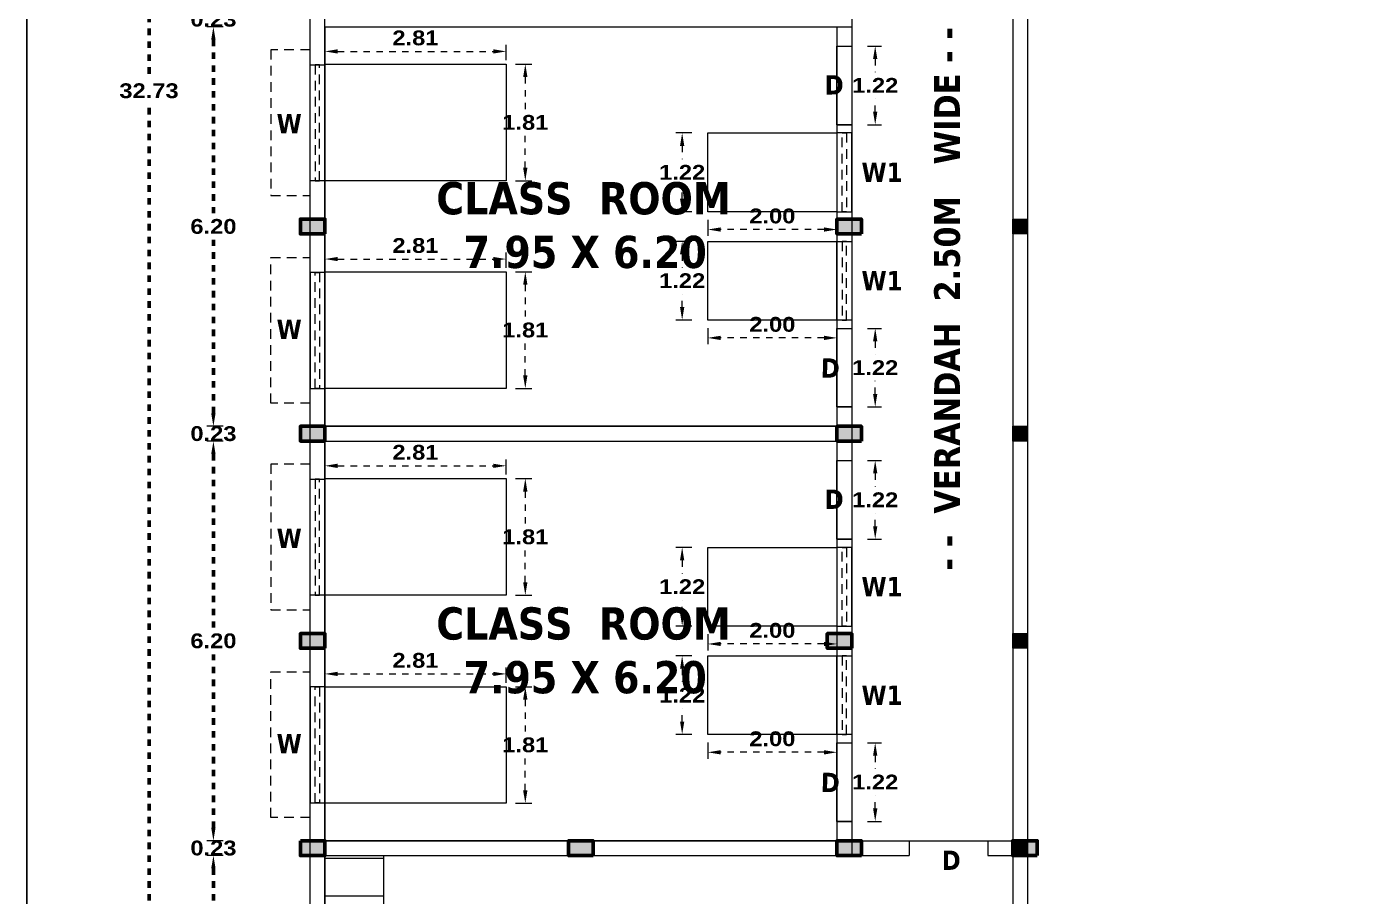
# Model space of a CAD drawing. Header units: metres. Extents: x 863 to 1571, y 626 to 804.
# Drawn here: x 863.38 to 884.12, y 668.58 to 682.07 of the extents above; entities that cross this region are included whole.
import ezdxf

# ---------------------------------------------------------------- set-up
doc = ezdxf.new("R2010")
doc.units = ezdxf.units.M
doc.header["$LTSCALE"] = 0.2
doc.header["$MEASUREMENT"] = 0
doc.header["$PDMODE"] = 2
doc.linetypes.add('DOT2', pattern=[0.125, 0, -0.125])
doc.linetypes.add('HIDDEN', pattern=[0.375, 0.25, -0.125])
doc.layers.get('0').update_dxf_attribs({"lineweight": 60})
for name, color, linetype in [('BLK_1_FLR_0_BLT_UP_AREA', 9, 'Continuous'), ('BLK_1_FLR_0_EXIT_WIDTH_DOOR', 1, 'Continuous'), ('BLK_1_FLR_0_REGULAR_ROOM_1', 2, 'Continuous'), ('BLK_1_FLR_0_REGULAR_ROOM_2', 2, 'Continuous'), ('BLK_1_FLR_0_ROOM_1_LIGHT_VENTILATION_1', 232, 'Continuous'), ('BLK_1_FLR_0_ROOM_2_LIGHT_VENTILATION_1', 232, 'Continuous'), ('BLK_1_FLR_0_URINAL', 235, 'Continuous'), ('DOOR_OPEN', 232, 'Continuous')]:
    doc.layers.add(name, color=color, linetype=linetype)
doc.styles.get("Standard").update_dxf_attribs({"font": 'ariblk.ttf', "height": 0.23})
doc.styles.add('TXT', font='txt.shx')
doc.dimstyles.get("Standard").update_dxf_attribs({"dimtxt": 0.23, "dimasz": 0.2, "dimexe": 0.12, "dimexo": 0.0625, "dimgap": 0.09, "dimtad": 1, "dimtih": 1, "dimtoh": 1, "dimzin": 1, "dimdsep": 46, "dimtxsty": 'Standard', "dimcen": 0.09, "dimazin": 0, "dimtfac": 1, "dimtix": 1, "dimtofl": 0, "dimtmove": 0, "dimatfit": 0, "dimfxl": 0, "dimtolj": 1, "dimtzin": 0, "dimarcsym": 0})

# ---------------------------------------------------------------- blocks, each defined once
blk = doc.blocks.new('A$C650768DD')
blk.add_hatch(color=4).paths.add_polyline_path([(0, 0), (0.23, 0), (0.23, 0.38), (0, 0.38)])
at = {"color": 1}
blk.add_lwpolyline([(0, 0), (0.23, 0), (0.23, 0.38), (0, 0.38)], close=True, dxfattribs=at)
blk = doc.blocks.new('*D42')
at = {"color": 0, "lineweight": -2}
for p, q in [((867.783, 662.36), (867.783, 662.11)), ((953.433, 662.36), (953.433, 662.11))]:
    blk.add_line(p, q, dxfattribs=at)
at = {"linetype": 'DOT2'}
blk.add_line((867.983, 662.21), (953.233, 662.21), dxfattribs=at)
at = {"lineweight": -2}
for points in [[(867.983, 662.243), (867.983, 662.177), (867.783, 662.21)], [(953.233, 662.243), (953.233, 662.177), (953.433, 662.21)]]:
    blk.add_solid(points, dxfattribs=at)
at = {"layer": 'Defpoints', "color": 0, "lineweight": -2}
for p in [(953.433, 677.12), (867.783, 664.94), (953.433, 662.21)]:
    blk.add_point(p, dxfattribs=at)
at = {"color": 0, "lineweight": -2, "insert": (910.608, 662.419), "char_height": 0.23, "attachment_point": 5}
blk.add_mtext('\\A1;85.65', dxfattribs=at)
blk = doc.blocks.new('*D196')
at = {"linetype": 'DOT2'}
for p, q in [((866.283, 682.5), (866.283, 682.7)), ((866.283, 681.87), (866.283, 681.67))]:
    blk.add_line(p, q, dxfattribs=at)
at = {"color": 0, "lineweight": -2}
for p, q in [((866.433, 682.3), (866.183, 682.3)), ((866.433, 682.07), (866.183, 682.07))]:
    blk.add_line(p, q, dxfattribs=at)
at = {"lineweight": -2}
for points in [[(866.249, 682.5), (866.316, 682.5), (866.283, 682.3)], [(866.249, 681.87), (866.316, 681.87), (866.283, 682.07)]]:
    blk.add_solid(points, dxfattribs=at)
at = {"layer": 'Defpoints', "color": 0, "lineweight": -2}
for p in [(867.783, 682.3), (866.283, 682.07), (867.783, 682.07)]:
    blk.add_point(p, dxfattribs=at)
at = {"color": 0, "lineweight": -2, "insert": (866.283, 682.185), "char_height": 0.23, "attachment_point": 5}
blk.add_mtext('\\A1;0.23', dxfattribs=at)
blk = doc.blocks.new('*D197')
at = {"color": 0, "lineweight": -2}
for p, q in [((866.433, 682.07), (866.183, 682.07)), ((866.433, 675.87), (866.183, 675.87))]:
    blk.add_line(p, q, dxfattribs=at)
at = {"linetype": 'DOT2'}
for p, q in [((866.283, 681.87), (866.283, 679.179)), ((866.283, 676.07), (866.283, 678.761))]:
    blk.add_line(p, q, dxfattribs=at)
at = {"lineweight": -2}
for points in [[(866.249, 681.87), (866.316, 681.87), (866.283, 682.07)], [(866.249, 676.07), (866.316, 676.07), (866.283, 675.87)]]:
    blk.add_solid(points, dxfattribs=at)
at = {"layer": 'Defpoints', "color": 0, "lineweight": -2}
for p in [(867.783, 682.07), (866.283, 675.87), (867.783, 675.87)]:
    blk.add_point(p, dxfattribs=at)
at = {"color": 0, "lineweight": -2, "insert": (866.283, 678.97), "char_height": 0.23, "attachment_point": 5}
blk.add_mtext('\\A1;6.20', dxfattribs=at)
blk = doc.blocks.new('*D198')
at = {"linetype": 'DOT2'}
for p, q in [((866.283, 676.07), (866.283, 676.27)), ((866.283, 675.44), (866.283, 675.24))]:
    blk.add_line(p, q, dxfattribs=at)
at = {"color": 0, "lineweight": -2}
for p, q in [((866.433, 675.87), (866.183, 675.87)), ((866.433, 675.64), (866.183, 675.64))]:
    blk.add_line(p, q, dxfattribs=at)
at = {"lineweight": -2}
for points in [[(866.249, 676.07), (866.316, 676.07), (866.283, 675.87)], [(866.249, 675.44), (866.316, 675.44), (866.283, 675.64)]]:
    blk.add_solid(points, dxfattribs=at)
at = {"layer": 'Defpoints', "color": 0, "lineweight": -2}
for p in [(867.783, 675.87), (866.283, 675.64), (867.783, 675.64)]:
    blk.add_point(p, dxfattribs=at)
at = {"color": 0, "lineweight": -2, "insert": (866.283, 675.755), "char_height": 0.23, "attachment_point": 5}
blk.add_mtext('\\A1;0.23', dxfattribs=at)
blk = doc.blocks.new('*D199')
at = {"color": 0, "lineweight": -2}
for p, q in [((866.433, 675.64), (866.183, 675.64)), ((866.433, 669.44), (866.183, 669.44))]:
    blk.add_line(p, q, dxfattribs=at)
at = {"linetype": 'DOT2'}
for p, q in [((866.283, 675.44), (866.283, 672.749)), ((866.283, 669.64), (866.283, 672.331))]:
    blk.add_line(p, q, dxfattribs=at)
at = {"lineweight": -2}
for points in [[(866.249, 675.44), (866.316, 675.44), (866.283, 675.64)], [(866.249, 669.64), (866.316, 669.64), (866.283, 669.44)]]:
    blk.add_solid(points, dxfattribs=at)
at = {"layer": 'Defpoints', "color": 0, "lineweight": -2}
for p in [(867.783, 675.64), (866.283, 669.44), (867.783, 669.44)]:
    blk.add_point(p, dxfattribs=at)
at = {"color": 0, "lineweight": -2, "insert": (866.283, 672.54), "char_height": 0.23, "attachment_point": 5}
blk.add_mtext('\\A1;6.20', dxfattribs=at)
blk = doc.blocks.new('*D200')
at = {"linetype": 'DOT2'}
for p, q in [((866.283, 669.64), (866.283, 669.84)), ((866.283, 669.01), (866.283, 668.81))]:
    blk.add_line(p, q, dxfattribs=at)
at = {"color": 0, "lineweight": -2}
for p, q in [((866.433, 669.44), (866.183, 669.44)), ((866.433, 669.21), (866.183, 669.21))]:
    blk.add_line(p, q, dxfattribs=at)
at = {"lineweight": -2}
for points in [[(866.249, 669.64), (866.316, 669.64), (866.283, 669.44)], [(866.249, 669.01), (866.316, 669.01), (866.283, 669.21)]]:
    blk.add_solid(points, dxfattribs=at)
at = {"layer": 'Defpoints', "color": 0, "lineweight": -2}
for p in [(867.783, 669.44), (866.283, 669.21), (867.783, 669.21)]:
    blk.add_point(p, dxfattribs=at)
at = {"color": 0, "lineweight": -2, "insert": (866.283, 669.325), "char_height": 0.23, "attachment_point": 5}
blk.add_mtext('\\A1;0.23', dxfattribs=at)
blk = doc.blocks.new('*D201')
at = {"color": 0, "lineweight": -2}
for p, q in [((866.433, 669.21), (866.183, 669.21)), ((866.433, 664.94), (866.183, 664.94))]:
    blk.add_line(p, q, dxfattribs=at)
at = {"linetype": 'DOT2'}
for p, q in [((866.283, 669.01), (866.283, 667.282)), ((866.283, 665.14), (866.283, 666.868))]:
    blk.add_line(p, q, dxfattribs=at)
at = {"lineweight": -2}
for points in [[(866.249, 669.01), (866.316, 669.01), (866.283, 669.21)], [(866.249, 665.14), (866.316, 665.14), (866.283, 664.94)]]:
    blk.add_solid(points, dxfattribs=at)
at = {"layer": 'Defpoints', "color": 0, "lineweight": -2}
for p in [(867.783, 669.21), (866.283, 664.94), (867.783, 664.94)]:
    blk.add_point(p, dxfattribs=at)
at = {"color": 0, "lineweight": -2, "insert": (866.283, 667.075), "char_height": 0.23, "attachment_point": 5}
blk.add_mtext('\\A1;4.27', dxfattribs=at)
blk = doc.blocks.new('*D203')
at = {"color": 0, "lineweight": -2}
for p, q in [((865.433, 697.44), (865.183, 697.44)), ((865.433, 664.71), (865.183, 664.71))]:
    blk.add_line(p, q, dxfattribs=at)
at = {"linetype": 'DOT2'}
for p, q in [((865.283, 697.24), (865.283, 681.284)), ((865.283, 664.91), (865.283, 680.866))]:
    blk.add_line(p, q, dxfattribs=at)
at = {"lineweight": -2}
for points in [[(865.249, 697.24), (865.316, 697.24), (865.283, 697.44)], [(865.249, 664.91), (865.316, 664.91), (865.283, 664.71)]]:
    blk.add_solid(points, dxfattribs=at)
at = {"layer": 'Defpoints', "color": 0, "lineweight": -2}
for p in [(865.283, 697.44), (867.783, 697.44), (867.783, 664.71)]:
    blk.add_point(p, dxfattribs=at)
at = {"color": 0, "lineweight": -2, "insert": (865.283, 681.075), "char_height": 0.23, "attachment_point": 5}
blk.add_mtext('\\A1;32.73', dxfattribs=at)
blk = doc.blocks.new('*D287')
at = {"layer": 'BLK_1_FLR_0_ROOM_1_LIGHT_VENTILATION_1', "color": 232, "lineweight": -2}
for p, q in [((868.013, 671.892), (868.013, 672.128)), ((870.826, 671.892), (870.826, 672.128))]:
    blk.add_line(p, q, dxfattribs=at)
at = {"layer": 'BLK_1_FLR_0_ROOM_1_LIGHT_VENTILATION_1', "color": 232, "linetype": 'DOT2'}
blk.add_line((868.213, 672.028), (870.626, 672.028), dxfattribs=at)
at = {"layer": 'BLK_1_FLR_0_ROOM_1_LIGHT_VENTILATION_1', "color": 232, "lineweight": -2}
for points in [[(868.213, 672.061), (868.213, 671.995), (868.013, 672.028)], [(870.626, 672.061), (870.626, 671.995), (870.826, 672.028)]]:
    blk.add_solid(points, dxfattribs=at)
at = {"layer": 'Defpoints', "color": 0, "lineweight": -2}
for p in [(870.826, 672.028), (868.013, 671.829), (870.826, 671.829)]:
    blk.add_point(p, dxfattribs=at)
at = {"layer": 'BLK_1_FLR_0_ROOM_1_LIGHT_VENTILATION_1', "color": 232, "lineweight": -2, "insert": (869.419, 672.237), "char_height": 0.23, "attachment_point": 5}
blk.add_mtext('\\A1;2.81', dxfattribs=at)
blk = doc.blocks.new('*D288')
at = {"layer": 'BLK_1_FLR_0_ROOM_1_LIGHT_VENTILATION_1', "color": 232, "lineweight": -2}
for p, q in [((870.975, 671.829), (871.225, 671.829)), ((870.975, 670.022), (871.225, 670.022))]:
    blk.add_line(p, q, dxfattribs=at)
at = {"layer": 'BLK_1_FLR_0_ROOM_1_LIGHT_VENTILATION_1', "color": 232, "linetype": 'DOT2'}
for p, q in [((871.125, 671.629), (871.125, 671.135)), ((871.125, 670.222), (871.125, 670.717))]:
    blk.add_line(p, q, dxfattribs=at)
at = {"layer": 'BLK_1_FLR_0_ROOM_1_LIGHT_VENTILATION_1', "color": 232, "lineweight": -2}
for points in [[(871.091, 671.629), (871.158, 671.629), (871.125, 671.829)], [(871.091, 670.222), (871.158, 670.222), (871.125, 670.022)]]:
    blk.add_solid(points, dxfattribs=at)
at = {"layer": 'Defpoints', "color": 0, "lineweight": -2}
for p in [(870.826, 671.829), (870.826, 670.022), (871.125, 670.022)]:
    blk.add_point(p, dxfattribs=at)
at = {"layer": 'BLK_1_FLR_0_ROOM_1_LIGHT_VENTILATION_1', "color": 232, "lineweight": -2, "insert": (871.125, 670.926), "char_height": 0.23, "attachment_point": 5}
blk.add_mtext('\\A1;1.81', dxfattribs=at)
blk = doc.blocks.new('*D289')
at = {"layer": 'BLK_1_FLR_0_ROOM_1_LIGHT_VENTILATION_1', "color": 232, "lineweight": -2}
for p, q in [((868.013, 675.12), (868.013, 675.357)), ((870.826, 675.12), (870.826, 675.357))]:
    blk.add_line(p, q, dxfattribs=at)
at = {"layer": 'BLK_1_FLR_0_ROOM_1_LIGHT_VENTILATION_1', "color": 232, "linetype": 'DOT2'}
blk.add_line((868.213, 675.257), (870.626, 675.257), dxfattribs=at)
at = {"layer": 'BLK_1_FLR_0_ROOM_1_LIGHT_VENTILATION_1', "color": 232, "lineweight": -2}
for points in [[(868.213, 675.29), (868.213, 675.223), (868.013, 675.257)], [(870.626, 675.29), (870.626, 675.223), (870.826, 675.257)]]:
    blk.add_solid(points, dxfattribs=at)
at = {"layer": 'Defpoints', "color": 0, "lineweight": -2}
for p in [(870.826, 675.257), (868.013, 675.058), (870.826, 675.058)]:
    blk.add_point(p, dxfattribs=at)
at = {"layer": 'BLK_1_FLR_0_ROOM_1_LIGHT_VENTILATION_1', "color": 232, "lineweight": -2, "insert": (869.419, 675.465), "char_height": 0.23, "attachment_point": 5}
blk.add_mtext('\\A1;2.81', dxfattribs=at)
blk = doc.blocks.new('*D290')
at = {"layer": 'BLK_1_FLR_0_ROOM_1_LIGHT_VENTILATION_1', "color": 232, "lineweight": -2}
for p, q in [((870.975, 675.058), (871.225, 675.058)), ((870.975, 673.251), (871.225, 673.251))]:
    blk.add_line(p, q, dxfattribs=at)
at = {"layer": 'BLK_1_FLR_0_ROOM_1_LIGHT_VENTILATION_1', "color": 232, "linetype": 'DOT2'}
for p, q in [((871.125, 674.858), (871.125, 674.363)), ((871.125, 673.451), (871.125, 673.945))]:
    blk.add_line(p, q, dxfattribs=at)
at = {"layer": 'BLK_1_FLR_0_ROOM_1_LIGHT_VENTILATION_1', "color": 232, "lineweight": -2}
for points in [[(871.091, 674.858), (871.158, 674.858), (871.125, 675.058)], [(871.091, 673.451), (871.158, 673.451), (871.125, 673.251)]]:
    blk.add_solid(points, dxfattribs=at)
at = {"layer": 'Defpoints', "color": 0, "lineweight": -2}
for p in [(870.826, 675.058), (870.826, 673.251), (871.125, 673.251)]:
    blk.add_point(p, dxfattribs=at)
at = {"layer": 'BLK_1_FLR_0_ROOM_1_LIGHT_VENTILATION_1', "color": 232, "lineweight": -2, "insert": (871.125, 674.154), "char_height": 0.23, "attachment_point": 5}
blk.add_mtext('\\A1;1.81', dxfattribs=at)
blk = doc.blocks.new('*D291')
at = {"layer": 'BLK_1_FLR_0_ROOM_2_LIGHT_VENTILATION_1', "color": 232, "lineweight": -2}
for p, q in [((868.013, 678.329), (868.013, 678.565)), ((870.826, 678.329), (870.826, 678.565))]:
    blk.add_line(p, q, dxfattribs=at)
at = {"layer": 'BLK_1_FLR_0_ROOM_2_LIGHT_VENTILATION_1', "color": 232, "linetype": 'DOT2'}
blk.add_line((868.213, 678.465), (870.626, 678.465), dxfattribs=at)
at = {"layer": 'BLK_1_FLR_0_ROOM_2_LIGHT_VENTILATION_1', "color": 232, "lineweight": -2}
for points in [[(868.213, 678.498), (868.213, 678.432), (868.013, 678.465)], [(870.626, 678.498), (870.626, 678.432), (870.826, 678.465)]]:
    blk.add_solid(points, dxfattribs=at)
at = {"layer": 'Defpoints', "color": 0, "lineweight": -2}
for p in [(870.826, 678.465), (868.013, 678.266), (870.826, 678.266)]:
    blk.add_point(p, dxfattribs=at)
at = {"layer": 'BLK_1_FLR_0_ROOM_2_LIGHT_VENTILATION_1', "color": 232, "lineweight": -2, "insert": (869.419, 678.674), "char_height": 0.23, "attachment_point": 5}
blk.add_mtext('\\A1;2.81', dxfattribs=at)
blk = doc.blocks.new('*D292')
at = {"layer": 'BLK_1_FLR_0_ROOM_2_LIGHT_VENTILATION_1', "color": 232, "lineweight": -2}
for p, q in [((870.975, 678.266), (871.225, 678.266)), ((870.975, 676.459), (871.225, 676.459))]:
    blk.add_line(p, q, dxfattribs=at)
at = {"layer": 'BLK_1_FLR_0_ROOM_2_LIGHT_VENTILATION_1', "color": 232, "linetype": 'DOT2'}
for p, q in [((871.125, 678.066), (871.125, 677.572)), ((871.125, 676.659), (871.125, 677.154))]:
    blk.add_line(p, q, dxfattribs=at)
at = {"layer": 'BLK_1_FLR_0_ROOM_2_LIGHT_VENTILATION_1', "color": 232, "lineweight": -2}
for points in [[(871.091, 678.066), (871.158, 678.066), (871.125, 678.266)], [(871.091, 676.659), (871.158, 676.659), (871.125, 676.459)]]:
    blk.add_solid(points, dxfattribs=at)
at = {"layer": 'Defpoints', "color": 0, "lineweight": -2}
for p in [(870.826, 678.266), (870.826, 676.459), (871.125, 676.459)]:
    blk.add_point(p, dxfattribs=at)
at = {"layer": 'BLK_1_FLR_0_ROOM_2_LIGHT_VENTILATION_1', "color": 232, "lineweight": -2, "insert": (871.125, 677.363), "char_height": 0.23, "attachment_point": 5}
blk.add_mtext('\\A1;1.81', dxfattribs=at)
blk = doc.blocks.new('*D293')
at = {"layer": 'BLK_1_FLR_0_ROOM_2_LIGHT_VENTILATION_1', "color": 232, "lineweight": -2}
for p, q in [((868.013, 681.55), (868.013, 681.787)), ((870.826, 681.55), (870.826, 681.787))]:
    blk.add_line(p, q, dxfattribs=at)
at = {"layer": 'BLK_1_FLR_0_ROOM_2_LIGHT_VENTILATION_1', "color": 232, "linetype": 'DOT2'}
blk.add_line((868.213, 681.687), (870.626, 681.687), dxfattribs=at)
at = {"layer": 'BLK_1_FLR_0_ROOM_2_LIGHT_VENTILATION_1', "color": 232, "lineweight": -2}
for points in [[(868.213, 681.72), (868.213, 681.653), (868.013, 681.687)], [(870.626, 681.72), (870.626, 681.653), (870.826, 681.687)]]:
    blk.add_solid(points, dxfattribs=at)
at = {"layer": 'Defpoints', "color": 0, "lineweight": -2}
for p in [(870.826, 681.687), (868.013, 681.488), (870.826, 681.488)]:
    blk.add_point(p, dxfattribs=at)
at = {"layer": 'BLK_1_FLR_0_ROOM_2_LIGHT_VENTILATION_1', "color": 232, "lineweight": -2, "insert": (869.419, 681.895), "char_height": 0.23, "attachment_point": 5}
blk.add_mtext('\\A1;2.81', dxfattribs=at)
blk = doc.blocks.new('*D294')
at = {"layer": 'BLK_1_FLR_0_ROOM_2_LIGHT_VENTILATION_1', "color": 232, "lineweight": -2}
for p, q in [((870.975, 681.488), (871.225, 681.488)), ((870.975, 679.681), (871.225, 679.681))]:
    blk.add_line(p, q, dxfattribs=at)
at = {"layer": 'BLK_1_FLR_0_ROOM_2_LIGHT_VENTILATION_1', "color": 232, "linetype": 'DOT2'}
for p, q in [((871.125, 681.288), (871.125, 680.793)), ((871.125, 679.881), (871.125, 680.375))]:
    blk.add_line(p, q, dxfattribs=at)
at = {"layer": 'BLK_1_FLR_0_ROOM_2_LIGHT_VENTILATION_1', "color": 232, "lineweight": -2}
for points in [[(871.091, 681.288), (871.158, 681.288), (871.125, 681.488)], [(871.091, 679.881), (871.158, 679.881), (871.125, 679.681)]]:
    blk.add_solid(points, dxfattribs=at)
at = {"layer": 'Defpoints', "color": 0, "lineweight": -2}
for p in [(870.826, 681.488), (870.826, 679.681), (871.125, 679.681)]:
    blk.add_point(p, dxfattribs=at)
at = {"layer": 'BLK_1_FLR_0_ROOM_2_LIGHT_VENTILATION_1', "color": 232, "lineweight": -2, "insert": (871.125, 680.584), "char_height": 0.23, "attachment_point": 5}
blk.add_mtext('\\A1;1.81', dxfattribs=at)
blk = doc.blocks.new('*D394')
at = {"layer": 'BLK_1_FLR_0_ROOM_2_LIGHT_VENTILATION_1', "color": 232, "lineweight": -2}
for p, q in [((873.71, 680.421), (873.46, 680.421)), ((873.71, 679.2), (873.46, 679.2))]:
    blk.add_line(p, q, dxfattribs=at)
at = {"layer": 'BLK_1_FLR_0_ROOM_2_LIGHT_VENTILATION_1', "color": 232, "linetype": 'DOT2'}
for p, q in [((873.56, 680.221), (873.56, 680.017)), ((873.56, 679.4), (873.56, 679.604))]:
    blk.add_line(p, q, dxfattribs=at)
at = {"layer": 'BLK_1_FLR_0_ROOM_2_LIGHT_VENTILATION_1', "color": 232, "lineweight": -2}
for points in [[(873.527, 680.221), (873.593, 680.221), (873.56, 680.421)], [(873.527, 679.4), (873.593, 679.4), (873.56, 679.2)]]:
    blk.add_solid(points, dxfattribs=at)
at = {"layer": 'Defpoints', "color": 0, "lineweight": -2}
for p in [(873.958, 680.421), (873.56, 679.2), (873.958, 679.2)]:
    blk.add_point(p, dxfattribs=at)
at = {"layer": 'BLK_1_FLR_0_ROOM_2_LIGHT_VENTILATION_1', "color": 232, "lineweight": -2, "insert": (873.56, 679.811), "char_height": 0.23, "attachment_point": 5}
blk.add_mtext('\\A1;1.22', dxfattribs=at)
blk = doc.blocks.new('*D393')
at = {"layer": 'BLK_1_FLR_0_ROOM_2_LIGHT_VENTILATION_1', "color": 232, "lineweight": -2}
for p, q in [((873.958, 679.073), (873.958, 678.823)), ((875.963, 679.073), (875.963, 678.823))]:
    blk.add_line(p, q, dxfattribs=at)
at = {"layer": 'BLK_1_FLR_0_ROOM_2_LIGHT_VENTILATION_1', "color": 232, "linetype": 'DOT2'}
blk.add_line((875.763, 678.923), (874.158, 678.923), dxfattribs=at)
at = {"layer": 'BLK_1_FLR_0_ROOM_2_LIGHT_VENTILATION_1', "color": 232, "lineweight": -2}
for points in [[(874.158, 678.956), (874.158, 678.89), (873.958, 678.923)], [(875.763, 678.956), (875.763, 678.89), (875.963, 678.923)]]:
    blk.add_solid(points, dxfattribs=at)
at = {"layer": 'Defpoints', "color": 0, "lineweight": -2}
for p in [(873.958, 679.2), (875.963, 679.2), (873.958, 678.923)]:
    blk.add_point(p, dxfattribs=at)
at = {"layer": 'BLK_1_FLR_0_ROOM_2_LIGHT_VENTILATION_1', "color": 232, "lineweight": -2, "insert": (874.96, 679.132), "char_height": 0.23, "attachment_point": 5}
blk.add_mtext('\\A1;2.00', dxfattribs=at)
blk = doc.blocks.new('*D396')
at = {"layer": 'BLK_1_FLR_0_ROOM_2_LIGHT_VENTILATION_1', "color": 232, "lineweight": -2}
for p, q in [((873.71, 678.739), (873.46, 678.739)), ((873.71, 677.519), (873.46, 677.519))]:
    blk.add_line(p, q, dxfattribs=at)
at = {"layer": 'BLK_1_FLR_0_ROOM_2_LIGHT_VENTILATION_1', "color": 232, "linetype": 'DOT2'}
for p, q in [((873.56, 678.539), (873.56, 678.336)), ((873.56, 677.719), (873.56, 677.922))]:
    blk.add_line(p, q, dxfattribs=at)
at = {"layer": 'BLK_1_FLR_0_ROOM_2_LIGHT_VENTILATION_1', "color": 232, "lineweight": -2}
for points in [[(873.527, 678.539), (873.593, 678.539), (873.56, 678.739)], [(873.527, 677.719), (873.593, 677.719), (873.56, 677.519)]]:
    blk.add_solid(points, dxfattribs=at)
at = {"layer": 'Defpoints', "color": 0, "lineweight": -2}
for p in [(873.958, 678.739), (873.56, 677.519), (873.958, 677.519)]:
    blk.add_point(p, dxfattribs=at)
at = {"layer": 'BLK_1_FLR_0_ROOM_2_LIGHT_VENTILATION_1', "color": 232, "lineweight": -2, "insert": (873.56, 678.129), "char_height": 0.23, "attachment_point": 5}
blk.add_mtext('\\A1;1.22', dxfattribs=at)
blk = doc.blocks.new('*D395')
at = {"layer": 'BLK_1_FLR_0_ROOM_2_LIGHT_VENTILATION_1', "color": 232, "lineweight": -2}
for p, q in [((873.958, 677.392), (873.958, 677.142)), ((875.963, 677.392), (875.963, 677.142))]:
    blk.add_line(p, q, dxfattribs=at)
at = {"layer": 'BLK_1_FLR_0_ROOM_2_LIGHT_VENTILATION_1', "color": 232, "linetype": 'DOT2'}
blk.add_line((875.763, 677.242), (874.158, 677.242), dxfattribs=at)
at = {"layer": 'BLK_1_FLR_0_ROOM_2_LIGHT_VENTILATION_1', "color": 232, "lineweight": -2}
for points in [[(874.158, 677.275), (874.158, 677.208), (873.958, 677.242)], [(875.763, 677.275), (875.763, 677.208), (875.963, 677.242)]]:
    blk.add_solid(points, dxfattribs=at)
at = {"layer": 'Defpoints', "color": 0, "lineweight": -2}
for p in [(873.958, 677.519), (875.963, 677.519), (873.958, 677.242)]:
    blk.add_point(p, dxfattribs=at)
at = {"layer": 'BLK_1_FLR_0_ROOM_2_LIGHT_VENTILATION_1', "color": 232, "lineweight": -2, "insert": (874.96, 677.45), "char_height": 0.23, "attachment_point": 5}
blk.add_mtext('\\A1;2.00', dxfattribs=at)
blk = doc.blocks.new('*D399')
at = {"layer": 'BLK_1_FLR_0_ROOM_1_LIGHT_VENTILATION_1', "color": 232, "lineweight": -2}
for p, q in [((873.71, 673.991), (873.46, 673.991)), ((873.71, 672.77), (873.46, 672.77))]:
    blk.add_line(p, q, dxfattribs=at)
at = {"layer": 'BLK_1_FLR_0_ROOM_1_LIGHT_VENTILATION_1', "color": 232, "linetype": 'DOT2'}
for p, q in [((873.56, 673.791), (873.56, 673.587)), ((873.56, 672.97), (873.56, 673.174))]:
    blk.add_line(p, q, dxfattribs=at)
at = {"layer": 'BLK_1_FLR_0_ROOM_1_LIGHT_VENTILATION_1', "color": 232, "lineweight": -2}
for points in [[(873.527, 673.791), (873.593, 673.791), (873.56, 673.991)], [(873.527, 672.97), (873.593, 672.97), (873.56, 672.77)]]:
    blk.add_solid(points, dxfattribs=at)
at = {"layer": 'Defpoints', "color": 0, "lineweight": -2}
for p in [(873.958, 673.991), (873.56, 672.77), (873.958, 672.77)]:
    blk.add_point(p, dxfattribs=at)
at = {"layer": 'BLK_1_FLR_0_ROOM_1_LIGHT_VENTILATION_1', "color": 232, "lineweight": -2, "insert": (873.56, 673.381), "char_height": 0.23, "attachment_point": 5}
blk.add_mtext('\\A1;1.22', dxfattribs=at)
blk = doc.blocks.new('*D397')
at = {"layer": 'BLK_1_FLR_0_ROOM_1_LIGHT_VENTILATION_1', "color": 232, "lineweight": -2}
for p, q in [((873.958, 672.643), (873.958, 672.393)), ((875.963, 672.643), (875.963, 672.393))]:
    blk.add_line(p, q, dxfattribs=at)
at = {"layer": 'BLK_1_FLR_0_ROOM_1_LIGHT_VENTILATION_1', "color": 232, "linetype": 'DOT2'}
blk.add_line((875.763, 672.493), (874.158, 672.493), dxfattribs=at)
at = {"layer": 'BLK_1_FLR_0_ROOM_1_LIGHT_VENTILATION_1', "color": 232, "lineweight": -2}
for points in [[(874.158, 672.526), (874.158, 672.46), (873.958, 672.493)], [(875.763, 672.526), (875.763, 672.46), (875.963, 672.493)]]:
    blk.add_solid(points, dxfattribs=at)
at = {"layer": 'Defpoints', "color": 0, "lineweight": -2}
for p in [(873.958, 672.77), (875.963, 672.77), (873.958, 672.493)]:
    blk.add_point(p, dxfattribs=at)
at = {"layer": 'BLK_1_FLR_0_ROOM_1_LIGHT_VENTILATION_1', "color": 232, "lineweight": -2, "insert": (874.96, 672.702), "char_height": 0.23, "attachment_point": 5}
blk.add_mtext('\\A1;2.00', dxfattribs=at)
blk = doc.blocks.new('*D400')
at = {"layer": 'BLK_1_FLR_0_ROOM_1_LIGHT_VENTILATION_1', "color": 232, "lineweight": -2}
for p, q in [((873.71, 672.309), (873.46, 672.309)), ((873.71, 671.089), (873.46, 671.089))]:
    blk.add_line(p, q, dxfattribs=at)
at = {"layer": 'BLK_1_FLR_0_ROOM_1_LIGHT_VENTILATION_1', "color": 232, "linetype": 'DOT2'}
for p, q in [((873.56, 672.109), (873.56, 671.906)), ((873.56, 671.289), (873.56, 671.492))]:
    blk.add_line(p, q, dxfattribs=at)
at = {"layer": 'BLK_1_FLR_0_ROOM_1_LIGHT_VENTILATION_1', "color": 232, "lineweight": -2}
for points in [[(873.527, 672.109), (873.593, 672.109), (873.56, 672.309)], [(873.527, 671.289), (873.593, 671.289), (873.56, 671.089)]]:
    blk.add_solid(points, dxfattribs=at)
at = {"layer": 'Defpoints', "color": 0, "lineweight": -2}
for p in [(873.958, 672.309), (873.56, 671.089), (873.958, 671.089)]:
    blk.add_point(p, dxfattribs=at)
at = {"layer": 'BLK_1_FLR_0_ROOM_1_LIGHT_VENTILATION_1', "color": 232, "lineweight": -2, "insert": (873.56, 671.699), "char_height": 0.23, "attachment_point": 5}
blk.add_mtext('\\A1;1.22', dxfattribs=at)
blk = doc.blocks.new('*D398')
at = {"layer": 'BLK_1_FLR_0_ROOM_1_LIGHT_VENTILATION_1', "color": 232, "lineweight": -2}
for p, q in [((873.958, 670.962), (873.958, 670.712)), ((875.963, 670.962), (875.963, 670.712))]:
    blk.add_line(p, q, dxfattribs=at)
at = {"layer": 'BLK_1_FLR_0_ROOM_1_LIGHT_VENTILATION_1', "color": 232, "linetype": 'DOT2'}
blk.add_line((875.763, 670.812), (874.158, 670.812), dxfattribs=at)
at = {"layer": 'BLK_1_FLR_0_ROOM_1_LIGHT_VENTILATION_1', "color": 232, "lineweight": -2}
for points in [[(874.158, 670.845), (874.158, 670.778), (873.958, 670.812)], [(875.763, 670.845), (875.763, 670.778), (875.963, 670.812)]]:
    blk.add_solid(points, dxfattribs=at)
at = {"layer": 'Defpoints', "color": 0, "lineweight": -2}
for p in [(873.958, 671.089), (875.963, 671.089), (873.958, 670.812)]:
    blk.add_point(p, dxfattribs=at)
at = {"layer": 'BLK_1_FLR_0_ROOM_1_LIGHT_VENTILATION_1', "color": 232, "lineweight": -2, "insert": (874.96, 671.02), "char_height": 0.23, "attachment_point": 5}
blk.add_mtext('\\A1;2.00', dxfattribs=at)
blk = doc.blocks.new('*D444')
at = {"layer": 'BLK_1_FLR_0_EXIT_WIDTH_DOOR', "color": 2, "lineweight": -2}
for p, q in [((876.437, 670.96), (876.657, 670.96)), ((876.437, 669.74), (876.657, 669.74))]:
    blk.add_line(p, q, dxfattribs=at)
at = {"layer": 'BLK_1_FLR_0_EXIT_WIDTH_DOOR', "color": 2, "linetype": 'DOT2'}
for p, q in [((876.557, 670.76), (876.557, 670.557)), ((876.557, 669.94), (876.557, 670.143))]:
    blk.add_line(p, q, dxfattribs=at)
at = {"layer": 'BLK_1_FLR_0_EXIT_WIDTH_DOOR', "color": 2, "lineweight": -2}
for points in [[(876.524, 670.76), (876.59, 670.76), (876.557, 670.96)], [(876.524, 669.94), (876.59, 669.94), (876.557, 669.74)]]:
    blk.add_solid(points, dxfattribs=at)
at = {"layer": 'Defpoints', "color": 0, "lineweight": -2}
for p in [(876.193, 670.96), (876.557, 670.96), (876.193, 669.74)]:
    blk.add_point(p, dxfattribs=at)
at = {"layer": 'BLK_1_FLR_0_EXIT_WIDTH_DOOR', "color": 2, "lineweight": -2, "insert": (876.557, 670.35), "char_height": 0.23, "attachment_point": 5}
blk.add_mtext('\\A1;1.22', dxfattribs=at)
blk = doc.blocks.new('*D445')
at = {"layer": 'BLK_1_FLR_0_EXIT_WIDTH_DOOR', "color": 2, "lineweight": -2}
for p, q in [((876.437, 675.34), (876.657, 675.34)), ((876.437, 674.12), (876.657, 674.12))]:
    blk.add_line(p, q, dxfattribs=at)
at = {"layer": 'BLK_1_FLR_0_EXIT_WIDTH_DOOR', "color": 2, "linetype": 'DOT2'}
for p, q in [((876.557, 675.14), (876.557, 674.937)), ((876.557, 674.32), (876.557, 674.523))]:
    blk.add_line(p, q, dxfattribs=at)
at = {"layer": 'BLK_1_FLR_0_EXIT_WIDTH_DOOR', "color": 2, "lineweight": -2}
for points in [[(876.524, 675.14), (876.59, 675.14), (876.557, 675.34)], [(876.524, 674.32), (876.59, 674.32), (876.557, 674.12)]]:
    blk.add_solid(points, dxfattribs=at)
at = {"layer": 'Defpoints', "color": 0, "lineweight": -2}
for p in [(876.193, 675.34), (876.557, 675.34), (876.193, 674.12)]:
    blk.add_point(p, dxfattribs=at)
at = {"layer": 'BLK_1_FLR_0_EXIT_WIDTH_DOOR', "color": 2, "lineweight": -2, "insert": (876.557, 674.73), "char_height": 0.23, "attachment_point": 5}
blk.add_mtext('\\A1;1.22', dxfattribs=at)
blk = doc.blocks.new('*D446')
at = {"layer": 'BLK_1_FLR_0_EXIT_WIDTH_DOOR', "color": 2, "lineweight": -2}
for p, q in [((876.437, 677.39), (876.657, 677.39)), ((876.437, 676.17), (876.657, 676.17))]:
    blk.add_line(p, q, dxfattribs=at)
at = {"layer": 'BLK_1_FLR_0_EXIT_WIDTH_DOOR', "color": 2, "linetype": 'DOT2'}
for p, q in [((876.557, 677.19), (876.557, 676.987)), ((876.557, 676.37), (876.557, 676.573))]:
    blk.add_line(p, q, dxfattribs=at)
at = {"layer": 'BLK_1_FLR_0_EXIT_WIDTH_DOOR', "color": 2, "lineweight": -2}
for points in [[(876.524, 677.19), (876.59, 677.19), (876.557, 677.39)], [(876.524, 676.37), (876.59, 676.37), (876.557, 676.17)]]:
    blk.add_solid(points, dxfattribs=at)
at = {"layer": 'Defpoints', "color": 0, "lineweight": -2}
for p in [(876.193, 677.39), (876.557, 677.39), (876.193, 676.17)]:
    blk.add_point(p, dxfattribs=at)
at = {"layer": 'BLK_1_FLR_0_EXIT_WIDTH_DOOR', "color": 2, "lineweight": -2, "insert": (876.557, 676.78), "char_height": 0.23, "attachment_point": 5}
blk.add_mtext('\\A1;1.22', dxfattribs=at)
blk = doc.blocks.new('*D447')
at = {"layer": 'BLK_1_FLR_0_EXIT_WIDTH_DOOR', "color": 2, "lineweight": -2}
for p, q in [((876.437, 681.77), (876.657, 681.77)), ((876.437, 680.55), (876.657, 680.55))]:
    blk.add_line(p, q, dxfattribs=at)
at = {"layer": 'BLK_1_FLR_0_EXIT_WIDTH_DOOR', "color": 2, "linetype": 'DOT2'}
for p, q in [((876.557, 681.57), (876.557, 681.367)), ((876.557, 680.75), (876.557, 680.953))]:
    blk.add_line(p, q, dxfattribs=at)
at = {"layer": 'BLK_1_FLR_0_EXIT_WIDTH_DOOR', "color": 2, "lineweight": -2}
for points in [[(876.524, 681.57), (876.59, 681.57), (876.557, 681.77)], [(876.524, 680.75), (876.59, 680.75), (876.557, 680.55)]]:
    blk.add_solid(points, dxfattribs=at)
at = {"layer": 'Defpoints', "color": 0, "lineweight": -2}
for p in [(876.193, 681.77), (876.557, 681.77), (876.193, 680.55)]:
    blk.add_point(p, dxfattribs=at)
at = {"layer": 'BLK_1_FLR_0_EXIT_WIDTH_DOOR', "color": 2, "lineweight": -2, "insert": (876.557, 681.16), "char_height": 0.23, "attachment_point": 5}
blk.add_mtext('\\A1;1.22', dxfattribs=at)

msp = doc.modelspace()

# ---------------------------------------------------------------- hatches: boundary and pattern name
at = {"lineweight": -2}
h = msp.add_hatch(color=256, dxfattribs=at)
h.dxf.hatch_style = 1
h.paths.add_polyline_path([(878.923, 679.085), (878.693, 679.085), (878.693, 678.855), (878.923, 678.855)])
h = msp.add_hatch(color=256, dxfattribs=at)
h.dxf.hatch_style = 1
h.paths.add_polyline_path([(878.923, 675.87), (878.693, 675.87), (878.693, 675.64), (878.923, 675.64)])
h = msp.add_hatch(color=256, dxfattribs=at)
h.dxf.hatch_style = 1
h.paths.add_polyline_path([(878.923, 672.655), (878.693, 672.655), (878.693, 672.425), (878.923, 672.425)])
h = msp.add_hatch(color=256, dxfattribs=at)
h.dxf.hatch_style = 1
h.paths.add_polyline_path([(878.923, 669.44), (878.693, 669.44), (878.693, 669.21), (878.923, 669.21)])

# ---------------------------------------------------------------- linework, layer by layer
for p, q in [((863.385, 660.625), (863.385, 779.525)), ((867.783, 664.71), (867.783, 686.3)), ((878.923, 686.3), (878.922, 664.71)), ((878.693, 682.8), (878.693, 669.44)), ((876.193, 682.3), (876.193, 669.21)), ((868.013, 682.07), (868.013, 669.44)), ((868.013, 682.07), (875.963, 682.07)), ((875.963, 682.07), (875.963, 681.77)), ((875.963, 682.07), (876.193, 682.07)), ((875.963, 681.77), (876.193, 681.77)), ((875.963, 680.55), (875.963, 677.39)), ((875.963, 680.55), (876.193, 680.55)), ((878.693, 679.085), (878.693, 679.085)), ((878.923, 678.855), (878.923, 678.855)), ((875.963, 677.39), (876.193, 677.39)), ((875.963, 677.39), (876.193, 677.39)), ((875.963, 676.17), (875.963, 669.44)), ((875.963, 676.17), (876.193, 676.17)), ((875.963, 676.17), (876.193, 676.17)), ((875.963, 676.165), (875.963, 669.44)), ((868.013, 675.87), (875.963, 675.87)), ((878.693, 675.87), (878.693, 675.87)), ((868.013, 675.64), (875.963, 675.64)), ((878.923, 675.64), (878.923, 675.64)), ((875.963, 675.34), (876.193, 675.34)), ((875.963, 674.12), (876.193, 674.12)), ((878.693, 672.655), (878.693, 672.655)), ((878.923, 672.425), (878.923, 672.425)), ((875.963, 670.96), (876.193, 670.96)), ((875.963, 670.96), (876.193, 670.96)), ((875.963, 669.74), (875.963, 669.44)), ((875.963, 669.74), (876.193, 669.74)), ((875.963, 669.74), (876.193, 669.74)), ((867.973, 669.44), (875.923, 669.44)), ((868.013, 669.44), (875.963, 669.44)), ((868.013, 669.44), (875.963, 669.44)), ((868.013, 669.44), (875.963, 669.44)), ((868.013, 669.21), (868.013, 669.44)), ((876.193, 669.44), (878.693, 669.44)), ((877.083, 669.44), (877.083, 669.21)), ((878.303, 669.44), (878.303, 669.21)), ((878.693, 669.44), (878.693, 669.44)), ((867.973, 669.21), (875.923, 669.21)), ((868.013, 669.21), (875.963, 669.21)), ((868.013, 669.21), (875.963, 669.21)), ((868.013, 669.21), (875.963, 669.21)), ((868.013, 669.21), (868.013, 667.46)), ((868.013, 669.21), (877.083, 669.21)), ((868.923, 669.21), (868.923, 665.85)), ((876.343, 669.21), (877.083, 669.21)), ((878.303, 669.21), (878.748, 669.21)), ((878.803, 669.21), (878.693, 669.21)), ((878.693, 669.21), (878.693, 667.46)), ((878.803, 669.21), (878.693, 669.21)), ((878.923, 669.21), (878.923, 669.21))]:
    msp.add_line(p, q, dxfattribs=at)
for points in [[(863.385, 660.625), (1156.028, 660.687), (1156.028, 802.75), (863.385, 802.688)], [(867.783, 679.681), (867.783, 681.481), (868.013, 681.481), (868.013, 679.681)], [(876.193, 679.2), (876.193, 680.421), (875.963, 680.421), (875.963, 679.2)], [(876.193, 679.2), (876.193, 680.421), (875.963, 680.421), (875.963, 679.2)], [(878.693, 679.085), (878.923, 679.085), (878.923, 678.855), (878.693, 678.855)], [(876.193, 678.739), (876.193, 677.519), (875.963, 677.519), (875.963, 678.739)], [(876.193, 678.739), (876.193, 677.519), (875.963, 677.519), (875.963, 678.739)], [(867.783, 678.259), (867.783, 676.459), (868.013, 676.459), (868.013, 678.259)], [(878.693, 675.87), (878.923, 675.87), (878.923, 675.64), (878.693, 675.64)], [(867.783, 673.251), (867.783, 675.051), (868.013, 675.051), (868.013, 673.251)], [(876.193, 672.77), (876.193, 673.991), (875.963, 673.991), (875.963, 672.77)], [(876.193, 672.77), (876.193, 673.991), (875.963, 673.991), (875.963, 672.77)], [(878.693, 672.655), (878.923, 672.655), (878.923, 672.425), (878.693, 672.425)], [(876.193, 672.309), (876.193, 671.089), (875.963, 671.089), (875.963, 672.309)], [(876.193, 672.309), (876.193, 671.089), (875.963, 671.089), (875.963, 672.309)], [(867.783, 671.829), (867.783, 670.029), (868.013, 670.029), (868.013, 671.829)], [(878.693, 669.44), (878.923, 669.44), (878.923, 669.21), (878.693, 669.21)]]:
    msp.add_lwpolyline(points, close=True, dxfattribs=at)
msp.add_lwpolyline([(872.713, 664.94), (868.013, 664.94), (868.013, 686.3), (868.013, 697.21), (953.203, 697.21), (953.203, 686.3), (955.849, 686.3), (955.849, 677.35), (953.203, 677.35), (953.203, 666.44), (919.911, 666.44), (919.911, 677.119), (934.343, 677.119), (934.343, 686.53), (878.693, 686.53), (878.692, 664.94), (876.853, 664.94)], dxfattribs=at)
at = {"linetype": 'HIDDEN', "lineweight": -2, "ltscale": 3}
for points in [[(867.783, 681.711), (867.173, 681.711), (867.173, 679.451), (867.783, 679.451)], [(867.783, 676.229), (867.173, 676.229), (867.173, 678.489), (867.783, 678.489)], [(867.783, 675.281), (867.173, 675.281), (867.173, 673.021), (867.783, 673.021)], [(867.783, 669.799), (867.173, 669.799), (867.173, 672.059), (867.783, 672.059)]]:
    msp.add_lwpolyline(points, dxfattribs=at)
for points in [[(867.931, 679.681), (867.931, 681.481), (867.865, 681.481), (867.865, 679.681)], [(876.045, 679.2), (876.045, 680.421), (876.111, 680.421), (876.111, 679.2)], [(876.045, 678.739), (876.045, 677.519), (876.111, 677.519), (876.111, 678.739)], [(867.931, 678.259), (867.931, 676.459), (867.865, 676.459), (867.865, 678.259)], [(867.931, 673.251), (867.931, 675.051), (867.865, 675.051), (867.865, 673.251)], [(876.045, 672.77), (876.045, 673.991), (876.111, 673.991), (876.111, 672.77)], [(876.045, 672.309), (876.045, 671.089), (876.111, 671.089), (876.111, 672.309)], [(867.931, 671.829), (867.931, 670.029), (867.865, 670.029), (867.865, 671.829)]]:
    msp.add_lwpolyline(points, close=True, dxfattribs=at)
at = {"layer": 'BLK_1_FLR_0_BLT_UP_AREA', "color": 26, "lineweight": -2}
msp.add_lwpolyline([(867.783, 664.71), (867.783, 697.44), (953.433, 697.44), (953.433, 686.53), (956.079, 686.53), (956.079, 677.12), (953.433, 677.12), (953.433, 666.21), (919.679, 666.21), (919.681, 677.349), (934.113, 677.349), (934.113, 686.3), (878.923, 686.3), (878.922, 664.71)], close=True, dxfattribs=at)
at = {"layer": 'BLK_1_FLR_0_REGULAR_ROOM_1', "color": 3, "lineweight": -2}
msp.add_lwpolyline([(868.013, 675.64), (875.963, 675.64), (875.963, 669.44), (868.013, 669.44)], close=True, dxfattribs=at)
at = {"layer": 'BLK_1_FLR_0_REGULAR_ROOM_2', "color": 3, "lineweight": -2}
msp.add_lwpolyline([(868.013, 682.07), (875.963, 682.07), (875.963, 675.87), (868.013, 675.87)], close=True, dxfattribs=at)
at = {"layer": 'BLK_1_FLR_0_ROOM_1_LIGHT_VENTILATION_1', "color": 232, "lineweight": -2}
for points in [[(868.013, 675.058), (870.826, 675.058), (870.826, 673.251), (868.013, 673.251)], [(875.963, 673.991), (875.963, 672.77), (873.958, 672.77), (873.958, 673.991)], [(875.963, 672.309), (875.963, 671.089), (873.958, 671.089), (873.958, 672.309)], [(868.013, 671.829), (870.826, 671.829), (870.826, 670.022), (868.013, 670.022)]]:
    msp.add_lwpolyline(points, close=True, dxfattribs=at)
at = {"layer": 'BLK_1_FLR_0_ROOM_2_LIGHT_VENTILATION_1', "color": 232, "lineweight": -2}
for points in [[(868.013, 681.488), (870.826, 681.488), (870.826, 679.681), (868.013, 679.681)], [(875.963, 680.421), (875.963, 679.2), (873.958, 679.2), (873.958, 680.421)], [(875.963, 678.739), (875.963, 677.519), (873.958, 677.519), (873.958, 678.739)], [(868.013, 678.266), (870.826, 678.266), (870.826, 676.459), (868.013, 676.459)]]:
    msp.add_lwpolyline(points, close=True, dxfattribs=at)
at = {"layer": 'BLK_1_FLR_0_URINAL', "color": 235, "lineweight": -2}
msp.add_lwpolyline([(868.013, 668.578), (868.013, 669.17), (868.923, 669.17), (868.923, 668.578)], close=True, dxfattribs=at)
at = {"layer": 'DOOR_OPEN', "color": 2, "lineweight": -2}
for points in [[(875.963, 681.77), (876.193, 681.77), (876.193, 680.55), (875.963, 680.55)], [(875.963, 677.39), (876.193, 677.39), (876.193, 676.17), (875.963, 676.17)], [(875.963, 675.34), (876.193, 675.34), (876.193, 674.12), (875.963, 674.12)], [(875.963, 670.96), (876.193, 670.96), (876.193, 669.74), (875.963, 669.74)]]:
    msp.add_lwpolyline(points, close=True, dxfattribs=at)

# ---------------------------------------------------------------- block references
at = {"lineweight": -2}
for p, rotation in [((868.013, 678.855), 90), ((876.343, 678.855), 90), ((868.013, 675.64), 90), ((876.343, 675.64), 90), ((868.013, 672.425), 90), ((876.193, 672.425), 90), ((867.633, 669.44), 270), ((867.633, 669.44), 270), ((872.178, 669.21), 90), ((876.343, 669.21), 90), ((876.343, 669.21), 90), ((876.343, 669.21), 90), ((876.343, 669.21), 90), ((879.073, 669.21), 90), ((879.073, 669.21), 90)]:
    msp.add_blockref('A$C650768DD', p, dxfattribs=dict(at, rotation=rotation))

# ---------------------------------------------------------------- texts
at = {"lineweight": -2, "attachment_point": 7, "style": 'TXT'}
for s, insert, char_height, width, rotation in [('{\\fTahoma|b1|i0|c0|p34;\\W7.18227; \\W1;- -  VERANDAH  2.50M   WIDE - -}', (877.88, 672.451), 0.4, 11.24103, 90), ('{\\fTahoma|b1|i0|c0|p34;D}', (875.709, 676.628), 0.3, 35.65845, 358.4448), ('{\\fTahoma|b1|i0|c0|p34;D}', (875.709, 670.198), 0.3, 35.65845, 358.4448)]:
    msp.add_mtext(s, dxfattribs=dict(at, insert=insert, char_height=char_height, width=width, rotation=rotation))
at = {"lineweight": -2, "style": 'TXT'}
for s, insert, char_height, width, attachment_point in [('{\\fTahoma|b1|i0|c0|p34;D}', (875.773, 681.318), 0.3, 35.65845, 1), ('{\\fTahoma|b1|i0|c0|p34;W}', (867.264, 680.414), 0.3, 35.65845, 7), ('{\\fTahoma|b1|i0|c0|p34;W1}', (876.344, 679.662), 0.3, 35.65845, 7), ('{\\fTahoma|b1|i0|c0|p34;\\W2.72503; \\W1;CLASS  ROOM\\P{\\W4.785868; }7.95 X 6.20}', (869.184, 678.316), 0.5, 5.79384, 7), ('{\\fTahoma|b1|i0|c0|p34;W1}', (876.344, 678.278), 0.3, 35.65845, 1), ('{\\fTahoma|b1|i0|c0|p34;W}', (867.264, 677.526), 0.3, 35.65845, 1), ('{\\fTahoma|b1|i0|c0|p34;D}', (875.773, 674.888), 0.3, 35.65845, 1), ('{\\fTahoma|b1|i0|c0|p34;W}', (867.264, 673.984), 0.3, 35.65845, 7), ('{\\fTahoma|b1|i0|c0|p34;W1}', (876.344, 673.232), 0.3, 35.65845, 7), ('{\\fTahoma|b1|i0|c0|p34;\\W2.72503; \\W1;CLASS  ROOM\\P{\\W4.785868; }7.95 X 6.20}', (869.184, 671.718), 0.5, 5.79384, 7), ('{\\fTahoma|b1|i0|c0|p34;W1}', (876.344, 671.848), 0.3, 35.65845, 1), ('{\\fTahoma|b1|i0|c0|p34;W}', (867.264, 671.096), 0.3, 35.65845, 1), ('{\\fTahoma|b1|i0|c0|p34;D}', (877.59, 669.287), 0.3, 35.65845, 1)]:
    msp.add_mtext(s, dxfattribs=dict(at, insert=insert, char_height=char_height, width=width, attachment_point=attachment_point))

# ---------------------------------------------------------------- dimensions: what is measured, and where the dimension line sits
at = {"lineweight": -2}
for base, p1, p2, override, picture, middle in [((865.283, 697.44), (867.783, 664.71), (867.783, 697.44), {"dimtxt": 0.21, "dimexe": 0.1, "dimclrd": 256, "dimfxl": 0.15, "dimlwd": 65535, "dimarcsym": 2}, '*D203', (865.283, 681.075)), ((866.283, 682.07), (867.783, 682.3), (867.783, 682.07), {"dimtxt": 0.21, "dimexe": 0.1, "dimclrd": 256, "dimtmove": 1, "dimfxl": 0.15, "dimlwd": 65535, "dimarcsym": 2}, '*D196', (866.283, 682.185)), ((866.283, 675.87), (867.783, 682.07), (867.783, 675.87), {"dimtxt": 0.21, "dimexe": 0.1, "dimclrd": 256, "dimtmove": 1, "dimfxl": 0.15, "dimlwd": 65535, "dimarcsym": 2}, '*D197', (866.283, 678.97)), ((866.283, 675.64), (867.783, 675.87), (867.783, 675.64), {"dimtxt": 0.21, "dimexe": 0.1, "dimclrd": 256, "dimtmove": 1, "dimfxl": 0.15, "dimlwd": 65535, "dimarcsym": 2}, '*D198', (866.283, 675.755)), ((866.283, 669.44), (867.783, 675.64), (867.783, 669.44), {"dimtxt": 0.21, "dimexe": 0.1, "dimclrd": 256, "dimtmove": 1, "dimfxl": 0.15, "dimlwd": 65535, "dimarcsym": 2}, '*D199', (866.283, 672.54)), ((866.283, 669.21), (867.783, 669.44), (867.783, 669.21), {"dimtxt": 0.21, "dimexe": 0.1, "dimclrd": 256, "dimtmove": 1, "dimfxl": 0.15, "dimlwd": 65535, "dimarcsym": 2}, '*D200', (866.283, 669.325)), ((866.283, 664.94), (867.783, 669.21), (867.783, 664.94), {"dimtxt": 0.21, "dimexe": 0.1, "dimclrd": 256, "dimtmove": 1, "dimfxl": 0.15, "dimlwd": 65535, "dimarcsym": 2}, '*D201', (866.283, 667.075))]:
    dim = msp.add_linear_dim(base=base, p1=p1, p2=p2, angle=90, dimstyle='Standard', override=override, dxfattribs=at)
    dim.commit()
    dim.dimension.update_dxf_attribs({"geometry": picture, "text_midpoint": middle})
dim = msp.add_linear_dim(base=(953.433, 662.21), p1=(867.783, 664.94), p2=(953.433, 677.12), dimstyle='Standard', override={"dimtxt": 0.21, "dimexe": 0.1, "dimclrd": 256, "dimfxl": 0.15, "dimlwd": 65535, "dimarcsym": 2}, dxfattribs=at)
dim.commit()
dim.dimension.update_dxf_attribs({"geometry": '*D42', "text_midpoint": (910.608, 662.419)})
at = {"layer": 'BLK_1_FLR_0_EXIT_WIDTH_DOOR', "color": 2, "lineweight": -2}
for base, p1, p2, picture, middle in [((876.557, 681.77), (876.193, 680.55), (876.193, 681.77), '*D447', (876.557, 681.16)), ((876.557, 677.39), (876.193, 676.17), (876.193, 677.39), '*D446', (876.557, 676.78)), ((876.557, 675.34), (876.193, 674.12), (876.193, 675.34), '*D445', (876.557, 674.73)), ((876.557, 670.96), (876.193, 669.74), (876.193, 670.96), '*D444', (876.557, 670.35))]:
    dim = msp.add_linear_dim(base=base, p1=p1, p2=p2, angle=90, dimstyle='Standard', override={"dimexe": 0.1, "dimclrd": 2, "dimclre": 2, "dimclrt": 2, "dimlwd": 65535, "dimarcsym": 2}, dxfattribs=at)
    dim.commit()
    dim.dimension.update_dxf_attribs({"geometry": picture, "text_midpoint": middle})
at = {"layer": 'BLK_1_FLR_0_ROOM_1_LIGHT_VENTILATION_1', "color": 232, "lineweight": -2}
for base, p1, p2, picture, middle in [((870.826, 675.257), (868.013, 675.058), (870.826, 675.058), '*D289', (869.419, 675.465)), ((873.9579, 672.4929), (875.9628, 672.7704), (873.9579, 672.7704), '*D397', (874.9603, 672.7018)), ((870.826, 672.028), (868.013, 671.829), (870.826, 671.829), '*D287', (869.419, 672.237)), ((873.9579, 670.8116), (875.9628, 671.0891), (873.9579, 671.0891), '*D398', (874.9603, 671.0205))]:
    dim = msp.add_linear_dim(base=base, p1=p1, p2=p2, dimstyle='Standard', override={"dimexe": 0.1, "dimclrd": 232, "dimclre": 232, "dimclrt": 232, "dimfxl": 0.15, "dimlwd": 65535, "dimarcsym": 2}, dxfattribs=at)
    dim.commit()
    dim.dimension.update_dxf_attribs({"geometry": picture, "text_midpoint": middle})
for base, p1, p2, angle, picture, middle in [((871.125, 673.251), (870.826, 675.058), (870.826, 673.251), 90, '*D290', (871.125, 674.154)), ((873.56, 672.77), (873.958, 673.991), (873.958, 672.77), 270, '*D399', (873.56, 673.381)), ((873.56, 671.089), (873.958, 672.309), (873.958, 671.089), 270, '*D400', (873.56, 671.699)), ((871.125, 670.022), (870.826, 671.829), (870.826, 670.022), 90, '*D288', (871.125, 670.926))]:
    dim = msp.add_linear_dim(base=base, p1=p1, p2=p2, angle=angle, dimstyle='Standard', override={"dimexe": 0.1, "dimclrd": 232, "dimclre": 232, "dimclrt": 232, "dimfxl": 0.15, "dimlwd": 65535, "dimarcsym": 2}, dxfattribs=at)
    dim.commit()
    dim.dimension.update_dxf_attribs({"geometry": picture, "text_midpoint": middle})
at = {"layer": 'BLK_1_FLR_0_ROOM_2_LIGHT_VENTILATION_1', "color": 232, "lineweight": -2}
for base, p1, p2, picture, middle in [((870.826, 681.687), (868.013, 681.488), (870.826, 681.488), '*D293', (869.419, 681.895)), ((873.9579, 678.9229), (875.9628, 679.2004), (873.9579, 679.2004), '*D393', (874.9603, 679.1318)), ((870.826, 678.465), (868.013, 678.266), (870.826, 678.266), '*D291', (869.419, 678.674)), ((873.9579, 677.2416), (875.9628, 677.5191), (873.9579, 677.5191), '*D395', (874.9603, 677.4505))]:
    dim = msp.add_linear_dim(base=base, p1=p1, p2=p2, dimstyle='Standard', override={"dimexe": 0.1, "dimclrd": 232, "dimclre": 232, "dimclrt": 232, "dimfxl": 0.15, "dimlwd": 65535, "dimarcsym": 2}, dxfattribs=at)
    dim.commit()
    dim.dimension.update_dxf_attribs({"geometry": picture, "text_midpoint": middle})
for base, p1, p2, angle, picture, middle in [((871.125, 679.681), (870.826, 681.488), (870.826, 679.681), 90, '*D294', (871.125, 680.584)), ((873.56, 679.2), (873.958, 680.421), (873.958, 679.2), 270, '*D394', (873.56, 679.811)), ((873.56, 677.519), (873.958, 678.739), (873.958, 677.519), 270, '*D396', (873.56, 678.129)), ((871.125, 676.459), (870.826, 678.266), (870.826, 676.459), 90, '*D292', (871.125, 677.363))]:
    dim = msp.add_linear_dim(base=base, p1=p1, p2=p2, angle=angle, dimstyle='Standard', override={"dimexe": 0.1, "dimclrd": 232, "dimclre": 232, "dimclrt": 232, "dimfxl": 0.15, "dimlwd": 65535, "dimarcsym": 2}, dxfattribs=at)
    dim.commit()
    dim.dimension.update_dxf_attribs({"geometry": picture, "text_midpoint": middle})

doc.saveas('drawing.dxf')
